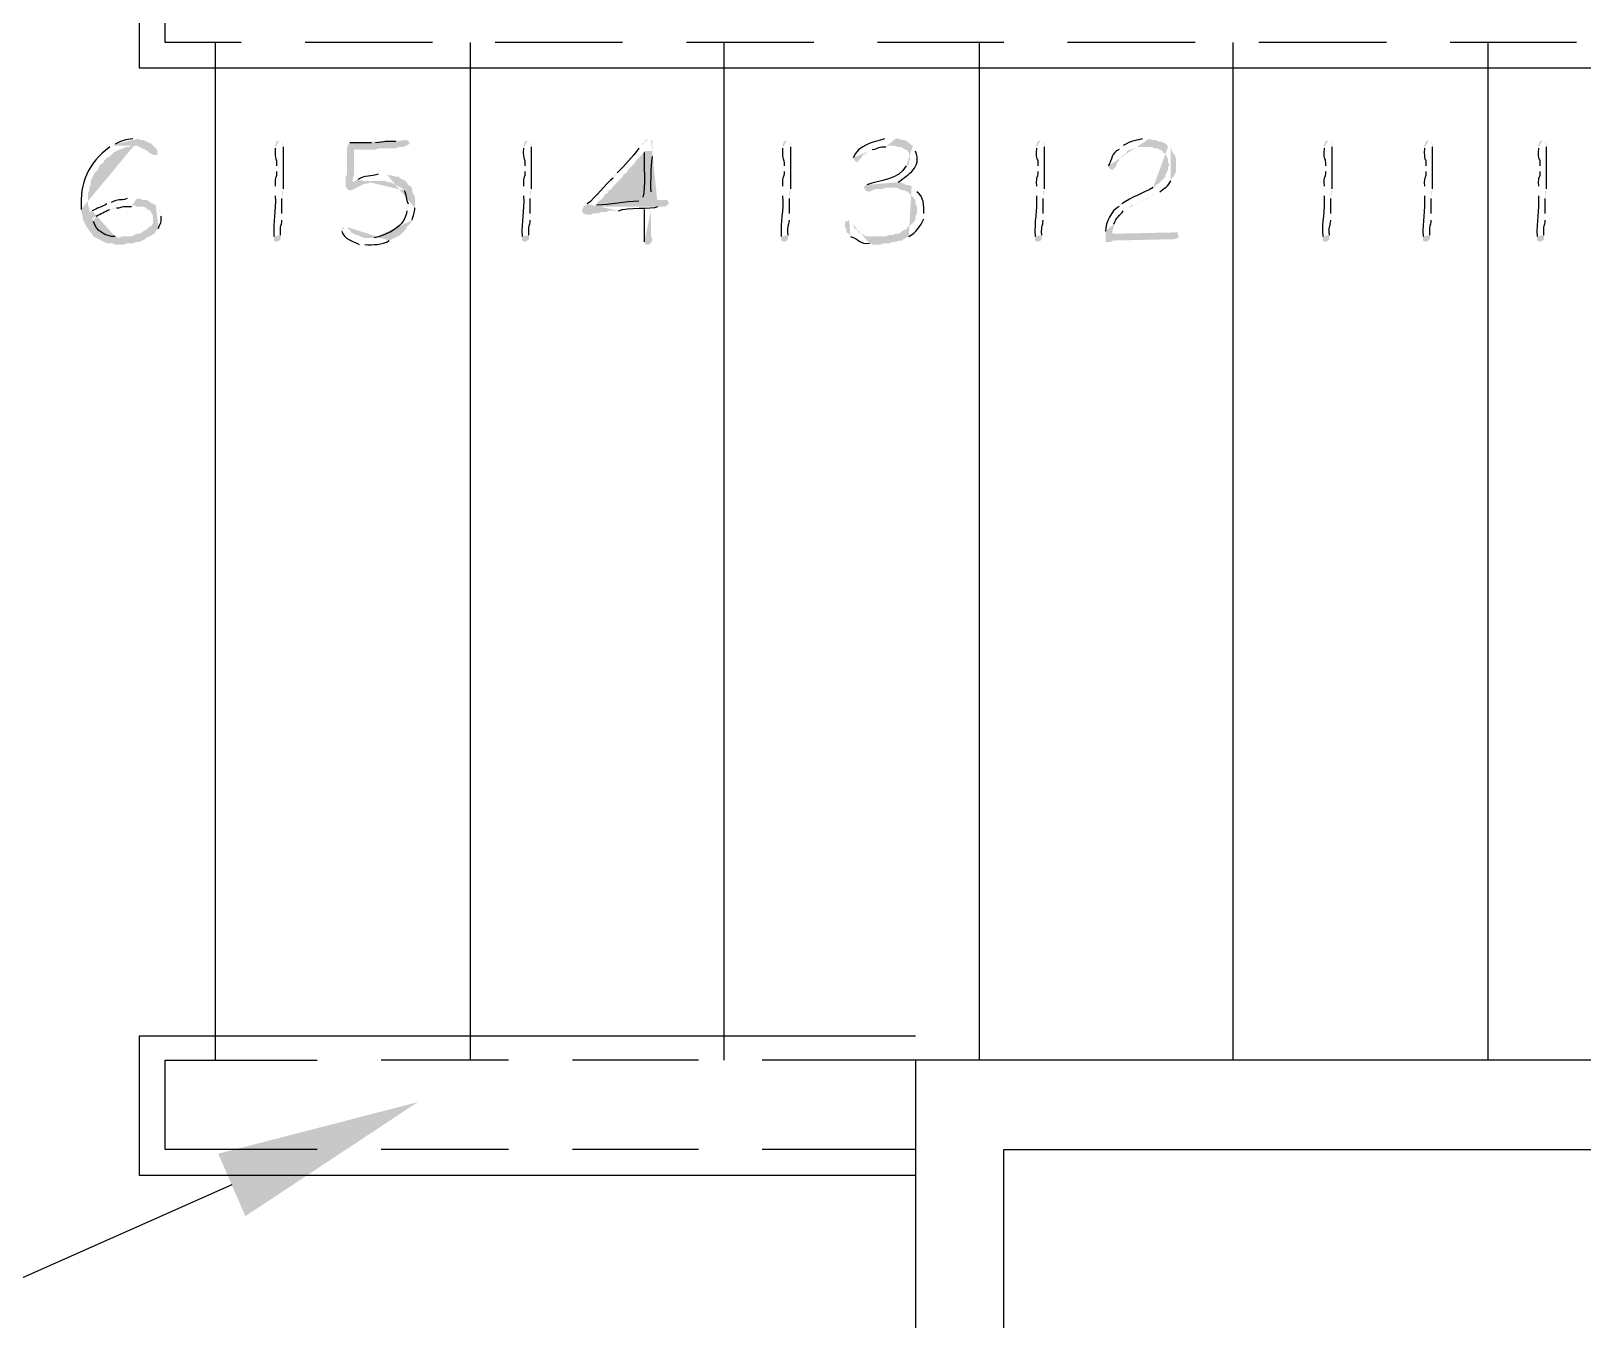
# Model space of a CAD drawing. Header units: inches. Extents: x -167 to 6071, y -6287 to -2731.
# Drawn here: x 879.2 to 940.2, y -5839.3 to -5788.6 of the extents above; entities that cross this region are included whole.
import ezdxf

# ---------------------------------------------------------------- set-up
doc = ezdxf.new("R2010")
doc.units = ezdxf.units.IN
doc.header["$LTSCALE"] = 96
doc.header["$MEASUREMENT"] = 0
doc.layers.add('PDF_Geometry', color=7, linetype='Continuous', true_color=0x4a4a4a)
doc.layers.add('PDF_Solid Fills', color=7, linetype='Continuous')

msp = doc.modelspace()

# ---------------------------------------------------------------- hatches: boundary and pattern name
at = {"layer": 'PDF_Solid Fills', "transparency": 33554559}
h = msp.add_hatch(color=256, dxfattribs=at)
h.paths.add_polyline_path([(882.357, -5793.109), (882.25, -5793.162)], flags=0)
h.paths.add_polyline_path([(881.13, -5795.615), (881.13, -5795.722), (881.45, -5795.722), (881.45, -5795.562), (881.397, -5795.455), (881.397, -5794.975), (881.45, -5794.869), (881.45, -5794.762), (881.503, -5794.655), (881.503, -5794.495), (881.557, -5794.389), (881.61, -5794.282), (881.663, -5794.175), (881.77, -5794.069), (881.823, -5793.962), (881.877, -5793.855), (881.983, -5793.802), (882.037, -5793.695), (882.143, -5793.589), (882.25, -5793.535), (882.357, -5793.429), (882.41, -5793.375), (882.517, -5793.322), (882.623, -5793.269), (882.783, -5793.215), (882.89, -5793.162), (882.997, -5793.162), (883.103, -5793.109), (883.21, -5793.109)], flags=0)
h = msp.add_hatch(color=256, dxfattribs=at)
h.paths.add_polyline_path([(883.21, -5792.842), (883.157, -5792.842)], flags=0)
h.paths.add_polyline_path([(882.463, -5793.055), (882.357, -5793.109), (883.317, -5793.109), (883.637, -5793.269), (883.743, -5793.322), (883.85, -5793.429), (883.903, -5793.429), (883.957, -5793.482), (884.117, -5793.482), (884.117, -5793.269), (884.063, -5793.215), (883.957, -5793.109), (883.85, -5793.002), (883.797, -5793.002), (883.583, -5792.895), (883.477, -5792.895), (883.37, -5792.842)], flags=0)
h = msp.add_hatch(color=256, dxfattribs=at)
h.paths.add_polyline_path([(888.917, -5792.895), (888.81, -5792.949), (888.757, -5793.109), (888.757, -5793.215)], flags=0)
h.paths.add_polyline_path([(888.81, -5793.909), (888.81, -5794.122)], flags=0)
h.paths.add_polyline_path([(888.757, -5794.709), (888.757, -5795.082)], flags=0)
h.paths.add_polyline_path([(888.703, -5796.682), (888.703, -5796.842), (888.81, -5796.895), (888.917, -5796.842), (888.97, -5796.789), (888.97, -5796.629)], flags=0)
h.paths.add_polyline_path([(889.023, -5796.042), (889.023, -5795.775)], flags=0)
h.paths.add_polyline_path([(889.023, -5795.189), (889.023, -5794.922), (889.077, -5794.815)], flags=0)
h.paths.add_polyline_path([(889.077, -5793.162), (889.077, -5793.055), (889.023, -5792.949)], flags=0)
h = msp.add_hatch(color=256, dxfattribs=at)
h.paths.add_polyline_path([(893.877, -5792.895), (893.717, -5792.895), (893.503, -5792.949)], flags=0)
h.paths.add_polyline_path([(892.703, -5793.002), (892.543, -5793.002)], flags=0)
h.paths.add_polyline_path([(891.69, -5793.002), (891.637, -5793.055), (891.583, -5793.162), (891.583, -5794.229), (891.53, -5794.335), (891.53, -5794.709), (891.583, -5794.815), (891.69, -5794.869), (891.743, -5794.869), (891.85, -5794.815), (891.957, -5794.762), (892.277, -5794.602), (892.383, -5794.602), (891.797, -5794.549), (891.797, -5794.389), (891.85, -5794.282), (891.85, -5793.269), (892.65, -5793.269), (892.863, -5793.215), (893.503, -5793.215), (893.61, -5793.162), (893.823, -5793.162), (893.877, -5793.109), (893.93, -5793.109), (893.983, -5793.055), (894.037, -5793.055), (894.037, -5793.002), (893.983, -5792.949), (893.983, -5792.895)], flags=0)
h = msp.add_hatch(color=256, dxfattribs=at)
h.paths.add_polyline_path([(898.677, -5792.895), (898.57, -5792.949), (898.517, -5793.109), (898.517, -5793.215)], flags=0)
h.paths.add_polyline_path([(898.57, -5793.909), (898.57, -5794.122)], flags=0)
h.paths.add_polyline_path([(898.517, -5794.709), (898.517, -5795.082)], flags=0)
h.paths.add_polyline_path([(898.463, -5796.682), (898.463, -5796.842), (898.57, -5796.895), (898.677, -5796.842), (898.73, -5796.789), (898.73, -5796.629)], flags=0)
h.paths.add_polyline_path([(898.783, -5796.042), (898.783, -5795.775)], flags=0)
h.paths.add_polyline_path([(898.783, -5795.189), (898.783, -5794.922), (898.837, -5794.815)], flags=0)
h.paths.add_polyline_path([(898.837, -5793.162), (898.837, -5793.055), (898.783, -5792.949)], flags=0)
h = msp.add_hatch(color=256, dxfattribs=at)
h.paths.add_polyline_path([(903.423, -5792.842), (903.317, -5792.895), (903.263, -5793.002), (903.21, -5793.002), (903.157, -5793.109), (903.05, -5793.215)], flags=0)
h.paths.add_polyline_path([(902.197, -5794.175), (902.143, -5794.282), (902.037, -5794.389)], flags=0)
h.paths.add_polyline_path([(901.023, -5795.402), (900.97, -5795.455), (900.863, -5795.509), (900.863, -5795.562), (900.81, -5795.669), (900.863, -5795.775), (901.023, -5795.829), (901.183, -5795.829), (901.237, -5795.775), (901.45, -5795.775), (901.557, -5795.722), (901.77, -5795.722), (901.877, -5795.669), (902.25, -5795.669)], flags=0)
h.paths.add_polyline_path([(903.797, -5795.509), (904.063, -5795.509), (901.29, -5795.509), (901.29, -5795.455), (901.397, -5795.402), (901.45, -5795.295), (901.557, -5795.242), (901.663, -5795.135), (901.717, -5795.029), (901.823, -5794.975), (901.877, -5794.869), (901.983, -5794.815), (902.037, -5794.709), (902.143, -5794.602), (902.197, -5794.549), (902.303, -5794.442), (902.41, -5794.335), (902.463, -5794.229), (902.57, -5794.175), (902.623, -5794.069), (902.73, -5793.962), (902.783, -5793.909), (902.89, -5793.802), (902.943, -5793.695), (903.05, -5793.589), (903.103, -5793.535), (903.21, -5793.429), (903.263, -5793.322), (903.583, -5793.322), (903.583, -5792.895), (903.53, -5792.895)], flags=0)
h = msp.add_hatch(color=256, dxfattribs=at)
h.paths.add_polyline_path([(908.863, -5792.895), (908.757, -5792.949), (908.703, -5793.109), (908.703, -5793.215)], flags=0)
h.paths.add_polyline_path([(908.757, -5793.909), (908.757, -5794.122)], flags=0)
h.paths.add_polyline_path([(908.703, -5794.709), (908.703, -5795.082)], flags=0)
h.paths.add_polyline_path([(908.65, -5796.682), (908.65, -5796.842), (908.757, -5796.895), (908.863, -5796.842), (908.917, -5796.789), (908.917, -5796.629)], flags=0)
h.paths.add_polyline_path([(908.97, -5796.042), (908.97, -5795.775)], flags=0)
h.paths.add_polyline_path([(908.97, -5795.189), (908.97, -5794.922), (909.023, -5794.815)], flags=0)
h.paths.add_polyline_path([(909.023, -5793.162), (909.023, -5793.055), (908.97, -5792.949)], flags=0)
h = msp.add_hatch(color=256, dxfattribs=at)
h.paths.add_polyline_path([(912.97, -5792.842), (912.703, -5792.842)], flags=0)
h.paths.add_polyline_path([(911.477, -5793.589), (911.53, -5793.695), (911.583, -5793.749), (911.637, -5793.749), (911.743, -5793.642), (911.797, -5793.589), (911.85, -5793.482), (911.957, -5793.429), (912.01, -5793.375), (912.223, -5793.269)], flags=0)
h.paths.add_polyline_path([(912.757, -5793.162), (912.917, -5793.109), (913.823, -5793.109), (913.717, -5793.055), (913.663, -5793.002), (913.61, -5792.949), (913.503, -5792.895), (913.397, -5792.895), (913.29, -5792.842), (913.13, -5792.842)], flags=0)
h = msp.add_hatch(color=256, dxfattribs=at)
h.paths.add_polyline_path([(913.823, -5793.109), (913.023, -5793.109), (913.077, -5793.109), (913.237, -5793.162), (913.343, -5793.162), (913.45, -5793.215), (913.503, -5793.269), (913.557, -5793.269), (913.663, -5793.375), (913.663, -5793.482), (913.717, -5793.589), (913.717, -5793.642), (913.663, -5793.749), (913.663, -5793.855), (913.557, -5793.909)], flags=0)
h.paths.add_polyline_path([(912.01, -5794.655), (911.903, -5794.709), (911.903, -5794.762), (911.957, -5794.869), (912.063, -5794.922), (912.117, -5794.922), (912.223, -5794.869), (912.383, -5794.815), (912.65, -5794.815), (912.757, -5794.762), (912.97, -5794.762), (913.77, -5794.709), (913.663, -5794.655), (913.557, -5794.655), (913.343, -5794.549), (913.183, -5794.549), (913.237, -5794.549)], flags=0)
h.paths.add_polyline_path([(913.93, -5793.322), (913.877, -5793.215)], flags=0)
h = msp.add_hatch(color=256, dxfattribs=at)
h.paths.add_polyline_path([(918.837, -5792.895), (918.73, -5792.949), (918.677, -5793.109), (918.677, -5793.215)], flags=0)
h.paths.add_polyline_path([(918.73, -5793.909), (918.73, -5794.122)], flags=0)
h.paths.add_polyline_path([(918.677, -5794.709), (918.677, -5795.082)], flags=0)
h.paths.add_polyline_path([(918.623, -5796.682), (918.623, -5796.842), (918.73, -5796.895), (918.837, -5796.842), (918.89, -5796.789), (918.89, -5796.629)], flags=0)
h.paths.add_polyline_path([(918.943, -5796.042), (918.943, -5795.775)], flags=0)
h.paths.add_polyline_path([(918.943, -5795.189), (918.943, -5794.922), (918.997, -5794.815)], flags=0)
h.paths.add_polyline_path([(918.997, -5793.162), (918.997, -5793.055), (918.943, -5792.949)], flags=0)
h = msp.add_hatch(color=256, dxfattribs=at)
h.paths.add_polyline_path([(923.85, -5793.162), (922.997, -5793.162), (923.21, -5793.162), (923.317, -5793.215), (923.423, -5793.215), (923.637, -5793.322), (923.637, -5793.375), (923.743, -5793.429), (923.85, -5793.642), (923.85, -5793.749), (923.903, -5793.855), (923.85, -5793.962), (923.85, -5794.069), (923.743, -5794.282), (923.743, -5794.335), (923.637, -5794.442), (923.583, -5794.495), (923.477, -5794.602), (923.37, -5794.655), (923.37, -5794.709), (923.263, -5794.762)], flags=0)
h.paths.add_polyline_path([(922.037, -5795.402), (921.983, -5795.402), (921.93, -5795.509)], flags=0)
h.paths.add_polyline_path([(921.397, -5796.469), (921.397, -5796.575), (921.663, -5796.575), (921.663, -5796.469), (921.717, -5796.309), (921.717, -5796.202)], flags=0)
h.paths.add_polyline_path([(922.09, -5795.669), (922.303, -5795.562), (922.41, -5795.455), (922.517, -5795.455), (922.623, -5795.402), (922.73, -5795.349), (922.783, -5795.295), (922.943, -5795.242), (923.05, -5795.189), (923.21, -5795.082), (923.53, -5794.922)], flags=0)
h.paths.add_polyline_path([(923.957, -5794.495), (924.01, -5794.389), (924.063, -5794.335), (924.117, -5794.229), (924.17, -5794.122), (924.17, -5793.642), (924.117, -5793.482), (924.063, -5793.429), (924.01, -5793.322), (923.957, -5793.215)], flags=0)
h = msp.add_hatch(color=256, dxfattribs=at)
h.paths.add_polyline_path([(922.997, -5792.842), (922.837, -5792.842)], flags=0)
h.paths.add_polyline_path([(922.09, -5793.109), (922.037, -5793.162), (921.93, -5793.269)], flags=0)
h.paths.add_polyline_path([(921.503, -5793.909), (921.557, -5794.015), (921.663, -5794.069), (921.717, -5794.015), (921.823, -5793.909), (921.823, -5793.855), (921.877, -5793.749), (921.93, -5793.695), (921.93, -5793.642), (921.983, -5793.589), (922.09, -5793.482), (922.197, -5793.429), (922.25, -5793.322), (922.357, -5793.269), (922.41, -5793.269), (922.517, -5793.215), (922.623, -5793.162), (923.85, -5793.162), (923.797, -5793.055), (923.583, -5792.949), (923.477, -5792.949), (923.37, -5792.895), (923.263, -5792.895), (923.103, -5792.842)], flags=0)
h = msp.add_hatch(color=256, dxfattribs=at)
h.paths.add_polyline_path([(930.143, -5792.895), (930.037, -5792.949), (929.983, -5793.109), (929.983, -5793.215)], flags=0)
h.paths.add_polyline_path([(930.037, -5793.909), (930.037, -5794.122)], flags=0)
h.paths.add_polyline_path([(929.983, -5794.709), (929.983, -5795.082)], flags=0)
h.paths.add_polyline_path([(929.93, -5796.682), (929.93, -5796.842), (930.037, -5796.895), (930.143, -5796.842), (930.197, -5796.789), (930.197, -5796.629)], flags=0)
h.paths.add_polyline_path([(930.25, -5796.042), (930.25, -5795.775)], flags=0)
h.paths.add_polyline_path([(930.25, -5795.189), (930.25, -5794.922), (930.303, -5794.815)], flags=0)
h.paths.add_polyline_path([(930.303, -5793.162), (930.303, -5793.055), (930.25, -5792.949)], flags=0)
h = msp.add_hatch(color=256, dxfattribs=at)
h.paths.add_polyline_path([(934.09, -5792.895), (933.983, -5792.949), (933.93, -5793.109), (933.93, -5793.215)], flags=0)
h.paths.add_polyline_path([(933.983, -5793.909), (933.983, -5794.122)], flags=0)
h.paths.add_polyline_path([(933.93, -5794.709), (933.93, -5795.082)], flags=0)
h.paths.add_polyline_path([(933.877, -5796.682), (933.877, -5796.842), (933.983, -5796.895), (934.09, -5796.842), (934.143, -5796.789), (934.143, -5796.629)], flags=0)
h.paths.add_polyline_path([(934.197, -5796.042), (934.197, -5795.775)], flags=0)
h.paths.add_polyline_path([(934.197, -5795.189), (934.197, -5794.922), (934.25, -5794.815)], flags=0)
h.paths.add_polyline_path([(934.25, -5793.162), (934.25, -5793.055), (934.197, -5792.949)], flags=0)
h = msp.add_hatch(color=256, dxfattribs=at)
h.paths.add_polyline_path([(938.57, -5792.895), (938.463, -5792.949), (938.41, -5793.109), (938.41, -5793.215)], flags=0)
h.paths.add_polyline_path([(938.463, -5793.909), (938.463, -5794.122)], flags=0)
h.paths.add_polyline_path([(938.41, -5794.709), (938.41, -5795.082)], flags=0)
h.paths.add_polyline_path([(938.357, -5796.682), (938.357, -5796.842), (938.463, -5796.895), (938.57, -5796.842), (938.623, -5796.789), (938.623, -5796.629)], flags=0)
h.paths.add_polyline_path([(938.677, -5796.042), (938.677, -5795.775)], flags=0)
h.paths.add_polyline_path([(938.677, -5795.189), (938.677, -5794.922), (938.73, -5794.815)], flags=0)
h.paths.add_polyline_path([(938.73, -5793.162), (938.73, -5793.055), (938.677, -5792.949)], flags=0)
h = msp.add_hatch(color=256, dxfattribs=at)
h.paths.add_polyline_path([(903.583, -5793.322), (903.263, -5793.322), (903.263, -5793.375)], flags=0)
h.paths.add_polyline_path([(903.21, -5795.135), (903.21, -5795.295), (903.05, -5795.295)], flags=0)
h.paths.add_polyline_path([(901.397, -5795.455), (901.29, -5795.509), (904.063, -5795.509), (904.17, -5795.455), (904.223, -5795.402), (904.223, -5795.349), (904.17, -5795.242), (903.53, -5795.242), (903.53, -5794.922)], flags=0)
h.paths.add_polyline_path([(903.583, -5793.535), (903.583, -5793.429)], flags=0)
for points in [[(891.903, -5794.495), (891.797, -5794.549), (892.383, -5794.602), (892.49, -5794.549), (892.65, -5794.549), (892.757, -5794.495), (892.917, -5794.495)], [(924.117, -5796.522), (921.663, -5796.575), (921.397, -5796.575), (921.397, -5796.895), (921.61, -5796.895), (921.663, -5796.842), (924.063, -5796.789), (924.117, -5796.789), (924.223, -5796.735), (924.277, -5796.682), (924.223, -5796.575), (924.223, -5796.522)]]:
    msp.add_hatch(color=256, dxfattribs=at).paths.add_polyline_path(points)
h = msp.add_hatch(color=256, dxfattribs=at)
h.paths.add_polyline_path([(892.97, -5794.229), (892.81, -5794.229)], flags=0)
h.paths.add_polyline_path([(892.01, -5794.442), (891.903, -5794.495), (893.077, -5794.495), (893.183, -5794.549), (893.29, -5794.549), (893.61, -5794.709), (893.663, -5794.762), (893.717, -5794.762), (893.823, -5794.869)], flags=0)
h.paths.add_polyline_path([(893.983, -5795.402), (893.983, -5795.455), (893.93, -5795.562), (893.93, -5795.669)], flags=0)
h.paths.add_polyline_path([(892.65, -5796.735), (892.437, -5796.735), (893.45, -5796.735), (893.663, -5796.629), (893.77, -5796.522), (893.877, -5796.415), (893.93, -5796.309), (894.037, -5796.202), (894.09, -5796.149), (894.143, -5796.042)], flags=0)
h.paths.add_polyline_path([(894.25, -5795.562), (894.25, -5795.135), (894.197, -5795.029), (894.143, -5794.922), (894.143, -5794.815), (894.09, -5794.709), (893.983, -5794.655), (893.93, -5794.549), (893.877, -5794.495), (893.663, -5794.389), (893.61, -5794.335), (893.503, -5794.335), (893.343, -5794.282), (893.237, -5794.282), (893.13, -5794.229)], flags=0)
h = msp.add_hatch(color=256, dxfattribs=at)
h.paths.add_polyline_path([(913.77, -5794.709), (912.97, -5794.762), (913.183, -5794.762), (913.29, -5794.815), (913.397, -5794.869), (913.503, -5794.869), (913.61, -5794.922), (913.717, -5795.029), (913.77, -5795.082), (913.877, -5795.189), (913.93, -5795.295), (913.93, -5795.402), (913.983, -5795.509), (913.983, -5795.775), (913.93, -5795.882), (913.93, -5795.989), (913.877, -5796.095), (913.823, -5796.149), (913.717, -5796.255), (913.61, -5796.309), (913.557, -5796.415), (913.503, -5796.415), (913.397, -5796.469), (913.343, -5796.522), (913.237, -5796.575), (913.13, -5796.575), (913.023, -5796.629), (912.863, -5796.629), (912.757, -5796.682), (912.383, -5796.682), (913.557, -5796.735), (913.663, -5796.682)], flags=0)
h.paths.add_polyline_path([(914.25, -5795.989), (914.25, -5795.775)], flags=0)
h.paths.add_polyline_path([(913.983, -5794.922), (913.93, -5794.869), (913.877, -5794.815)], flags=0)
h = msp.add_hatch(color=256, dxfattribs=at)
h.paths.add_polyline_path([(883.157, -5795.189), (882.943, -5795.189)], flags=0)
h.paths.add_polyline_path([(882.303, -5795.349), (882.25, -5795.349), (882.143, -5795.402)], flags=0)
h.paths.add_polyline_path([(881.557, -5795.669), (881.45, -5795.722), (881.13, -5795.722), (881.183, -5795.882), (881.183, -5795.989), (881.29, -5796.202), (881.343, -5796.309), (881.397, -5796.362), (881.45, -5796.469), (881.503, -5796.522), (881.557, -5796.575), (881.61, -5796.682), (881.717, -5796.735), (882.623, -5796.735), (882.463, -5796.682)], flags=0)
h.paths.add_polyline_path([(881.61, -5796.095), (881.557, -5795.989), (881.61, -5795.935), (881.717, -5795.882)], flags=0)
h.paths.add_polyline_path([(882.25, -5795.615), (882.357, -5795.615), (882.517, -5795.562)], flags=0)
h.paths.add_polyline_path([(883.103, -5795.509), (883.21, -5795.455), (884.063, -5795.455), (883.957, -5795.402), (883.85, -5795.349), (883.797, -5795.295), (883.69, -5795.242), (883.53, -5795.242), (883.423, -5795.189), (883.317, -5795.189)], flags=0)
h = msp.add_hatch(color=256, dxfattribs=at)
h.paths.add_polyline_path([(884.063, -5795.455), (883.21, -5795.455), (883.317, -5795.509), (883.583, -5795.509), (883.69, -5795.562), (883.743, -5795.615), (883.85, -5795.669), (883.957, -5795.882), (883.957, -5796.149), (883.903, -5796.255), (883.797, -5796.309), (883.69, -5796.415), (883.583, -5796.469), (883.53, -5796.522), (883.423, -5796.575), (883.317, -5796.575), (883.103, -5796.682), (882.73, -5796.682), (882.623, -5796.735), (881.717, -5796.735), (882.143, -5796.949), (882.357, -5796.949), (882.463, -5797.002), (882.783, -5797.002), (882.943, -5796.949), (883.157, -5796.949), (883.317, -5796.895), (883.423, -5796.895), (883.637, -5796.789), (883.69, -5796.735), (884.01, -5796.575), (884.063, -5796.469), (884.17, -5796.362)], flags=0)
h.paths.add_polyline_path([(884.277, -5795.882), (884.223, -5795.775), (884.223, -5795.669), (884.17, -5795.562)], flags=0)
h = msp.add_hatch(color=256, dxfattribs=at)
h.paths.add_polyline_path([(903.53, -5795.562), (903.263, -5795.562), (903.263, -5795.615)], flags=0)
h.paths.add_polyline_path([(903.263, -5796.895), (903.317, -5797.002), (903.423, -5797.002), (903.53, -5796.949), (903.583, -5796.789), (903.53, -5796.682), (903.53, -5795.669)], flags=0)
h = msp.add_hatch(color=256, dxfattribs=at)
h.paths.add_polyline_path([(891.477, -5796.309), (891.423, -5796.309), (891.37, -5796.415), (891.37, -5796.469)], flags=0)
h.paths.add_polyline_path([(892.063, -5797.002), (892.277, -5797.002)], flags=0)
h.paths.add_polyline_path([(893.237, -5796.842), (893.45, -5796.735), (892.223, -5796.735), (892.01, -5796.629), (891.957, -5796.629), (891.85, -5796.575), (891.743, -5796.522), (891.69, -5796.415), (891.637, -5796.415), (891.583, -5796.309)], flags=0)
h = msp.add_hatch(color=256, dxfattribs=at)
h.paths.add_polyline_path([(911.317, -5796.042), (911.21, -5796.095), (911.157, -5796.095), (911.157, -5796.309), (911.21, -5796.415), (911.21, -5796.522), (911.317, -5796.575), (911.37, -5796.682)], flags=0)
h.paths.add_polyline_path([(912.117, -5796.949), (912.223, -5797.002), (912.543, -5797.002), (912.65, -5796.949), (912.917, -5796.949), (913.023, -5796.895), (913.13, -5796.895), (913.29, -5796.842), (913.397, -5796.842), (913.45, -5796.789), (913.557, -5796.735), (912.383, -5796.682), (912.01, -5796.682), (911.797, -5796.575), (911.69, -5796.522), (911.637, -5796.415), (911.53, -5796.362), (911.477, -5796.255), (911.477, -5796.202), (911.37, -5796.095)], flags=0)

# ---------------------------------------------------------------- linework, layer by layer
at = {"layer": 'PDF_Geometry'}
for points in [[(982.943, -5790.069), (883.423, -5790.069), (883.423, -5784.575), (982.943, -5784.575)], [(887.423, -5789.055), (884.437, -5789.055), (884.437, -5785.589), (887.423, -5785.589)], [(886.41, -5829.055), (886.41, -5789.055)], [(894.943, -5789.055), (889.93, -5789.055)], [(896.437, -5829.055), (896.437, -5789.055)], [(902.41, -5789.055), (897.397, -5789.055)], [(909.93, -5789.055), (904.917, -5789.055)], [(906.41, -5829.055), (906.41, -5789.055)], [(917.397, -5789.055), (912.437, -5789.055)], [(916.437, -5829.055), (916.437, -5789.055)], [(924.917, -5789.055), (919.903, -5789.055)], [(926.41, -5829.055), (926.41, -5789.055)], [(932.437, -5789.055), (927.423, -5789.055)], [(939.903, -5789.055), (934.943, -5789.055)], [(936.437, -5829.055), (936.437, -5789.055)], [(913.93, -5833.589), (883.423, -5833.589), (883.423, -5828.095), (913.93, -5828.095)], [(890.41, -5832.575), (884.437, -5832.575), (884.437, -5829.055), (890.41, -5829.055)], [(897.93, -5829.055), (892.917, -5829.055)], [(905.397, -5829.055), (900.437, -5829.055)], [(913.93, -5829.055), (907.903, -5829.055)], [(897.93, -5832.575), (892.917, -5832.575)], [(905.397, -5832.575), (900.437, -5832.575)], [(913.93, -5832.575), (907.903, -5832.575)]]:
    msp.add_lwpolyline(points, dxfattribs=at)
at = {"layer": 'PDF_Geometry', "color": 7}
for points in [[(1020.917, -5829.055), (913.93, -5829.055), (913.93, -5840.575)], [(917.397, -5840.575), (917.397, -5832.575), (953.397, -5832.575), (953.397, -5872.575)], [(887.05, -5833.962), (877.663, -5838.122)]]:
    msp.add_lwpolyline(points, dxfattribs=at)
at = {"layer": 'PDF_Geometry'}
for points in [[(882.25, -5793.162), (881.406, -5793.815), (881.066, -5794.548), (881.13, -5795.615)], [(883.157, -5792.842), (882.921, -5792.871), (882.677, -5792.927), (882.463, -5793.055)], [(888.757, -5793.215), (888.718, -5793.778), (888.835, -5793.511), (888.81, -5793.909)], [(889.077, -5794.815), (889.077, -5794.264), (889.077, -5793.713), (889.077, -5793.162)], [(892.543, -5793.002), (892.259, -5793.002), (891.974, -5793.002), (891.69, -5793.002)], [(893.503, -5792.949), (893.062, -5792.935), (893.093, -5792.951), (892.703, -5793.002)], [(898.517, -5793.215), (898.478, -5793.778), (898.595, -5793.511), (898.57, -5793.909)], [(898.837, -5794.815), (898.837, -5794.264), (898.837, -5793.713), (898.837, -5793.162)], [(903.05, -5793.215), (902.803, -5793.565), (902.511, -5793.866), (902.197, -5794.175)], [(908.703, -5793.215), (908.664, -5793.777), (908.782, -5793.512), (908.757, -5793.909)], [(909.023, -5794.815), (909.023, -5794.264), (909.023, -5793.713), (909.023, -5793.162)], [(912.703, -5792.842), (912.269, -5792.984), (911.658, -5793.079), (911.477, -5793.589)], [(912.223, -5793.269), (912.533, -5793.201), (912.447, -5793.143), (912.757, -5793.162)], [(918.677, -5793.215), (918.638, -5793.778), (918.755, -5793.511), (918.73, -5793.909)], [(918.997, -5794.815), (918.997, -5794.264), (918.997, -5793.713), (918.997, -5793.162)], [(921.93, -5793.269), (921.624, -5793.376), (921.651, -5793.679), (921.503, -5793.909)], [(922.837, -5792.842), (922.445, -5792.956), (922.46, -5792.89), (922.09, -5793.109)], [(929.983, -5793.215), (929.944, -5793.778), (930.062, -5793.511), (930.037, -5793.909)], [(930.303, -5794.815), (930.303, -5794.264), (930.303, -5793.713), (930.303, -5793.162)], [(933.93, -5793.215), (933.891, -5793.777), (934.008, -5793.512), (933.983, -5793.909)], [(934.25, -5794.815), (934.25, -5794.264), (934.25, -5793.713), (934.25, -5793.162)], [(938.41, -5793.215), (938.371, -5793.777), (938.488, -5793.512), (938.463, -5793.909)], [(938.73, -5794.815), (938.73, -5794.264), (938.73, -5793.713), (938.73, -5793.162)], [(903.263, -5793.375), (903.234, -5793.827), (903.324, -5794.751), (903.21, -5795.135)], [(903.53, -5794.922), (903.521, -5794.367), (903.526, -5794.076), (903.583, -5793.535)], [(913.237, -5794.549), (913.661, -5794.222), (914.174, -5793.989), (913.93, -5793.322)], [(888.81, -5794.122), (888.831, -5794.46), (888.725, -5794.193), (888.757, -5794.709)], [(892.81, -5794.229), (892.554, -5794.34), (892.252, -5794.27), (892.01, -5794.442)], [(898.57, -5794.122), (898.591, -5794.46), (898.485, -5794.193), (898.517, -5794.709)], [(902.037, -5794.389), (901.751, -5794.581), (901.335, -5795.187), (901.023, -5795.402)], [(908.757, -5794.122), (908.778, -5794.459), (908.672, -5794.194), (908.703, -5794.709)], [(913.557, -5793.909), (913.281, -5794.471), (912.508, -5794.458), (912.01, -5794.655)], [(918.73, -5794.122), (918.751, -5794.46), (918.645, -5794.193), (918.677, -5794.709)], [(923.53, -5794.922), (923.682, -5794.799), (923.884, -5794.695), (923.957, -5794.495)], [(930.037, -5794.122), (930.058, -5794.46), (929.951, -5794.193), (929.983, -5794.709)], [(933.983, -5794.122), (934.005, -5794.459), (933.899, -5794.194), (933.93, -5794.709)], [(938.463, -5794.122), (938.485, -5794.459), (938.379, -5794.194), (938.41, -5794.709)], [(888.757, -5795.082), (888.79, -5795.703), (888.669, -5796.055), (888.703, -5796.682)], [(893.823, -5794.869), (893.917, -5795.035), (893.89, -5795.236), (893.983, -5795.402)], [(898.517, -5795.082), (898.55, -5795.703), (898.429, -5796.055), (898.463, -5796.682)], [(908.703, -5795.082), (908.737, -5795.704), (908.615, -5796.055), (908.65, -5796.682)], [(914.25, -5795.775), (914.256, -5795.47), (914.26, -5795.118), (913.983, -5794.922)], [(918.677, -5795.082), (918.71, -5795.703), (918.589, -5796.055), (918.623, -5796.682)], [(923.263, -5794.762), (922.868, -5794.985), (922.414, -5795.135), (922.037, -5795.402)], [(929.983, -5795.082), (930.017, -5795.703), (929.895, -5796.055), (929.93, -5796.682)], [(933.93, -5795.082), (933.964, -5795.704), (933.842, -5796.055), (933.877, -5796.682)], [(938.41, -5795.082), (938.444, -5795.704), (938.322, -5796.055), (938.357, -5796.682)], [(882.143, -5795.402), (881.924, -5795.527), (881.769, -5795.57), (881.557, -5795.669)], [(881.717, -5795.882), (881.894, -5795.793), (882.072, -5795.704), (882.25, -5795.615)], [(882.943, -5795.189), (882.566, -5795.335), (882.805, -5795.13), (882.303, -5795.349)], [(882.517, -5795.562), (882.798, -5795.544), (882.644, -5795.479), (883.103, -5795.509)], [(889.023, -5795.775), (889.023, -5795.58), (889.023, -5795.384), (889.023, -5795.189)], [(893.93, -5795.669), (893.869, -5796.287), (893.189, -5796.611), (892.65, -5796.735)], [(894.143, -5796.042), (894.162, -5795.88), (894.254, -5795.728), (894.25, -5795.562)], [(898.783, -5795.775), (898.783, -5795.58), (898.783, -5795.384), (898.783, -5795.189)], [(903.05, -5795.295), (902.487, -5795.306), (901.95, -5795.43), (901.397, -5795.455)], [(902.25, -5795.669), (902.596, -5795.53), (903.546, -5795.61), (903.797, -5795.509)], [(903.263, -5795.615), (903.263, -5796.042), (903.263, -5796.469), (903.263, -5796.895)], [(908.97, -5795.775), (908.97, -5795.58), (908.97, -5795.384), (908.97, -5795.189)], [(918.943, -5795.775), (918.943, -5795.58), (918.943, -5795.384), (918.943, -5795.189)], [(921.93, -5795.509), (921.612, -5795.656), (921.4, -5796.139), (921.397, -5796.469)], [(921.717, -5796.202), (921.811, -5795.937), (921.966, -5795.855), (922.09, -5795.669)], [(930.25, -5795.775), (930.25, -5795.58), (930.25, -5795.384), (930.25, -5795.189)], [(934.197, -5795.775), (934.197, -5795.58), (934.197, -5795.384), (934.197, -5795.189)], [(938.677, -5795.775), (938.677, -5795.58), (938.677, -5795.384), (938.677, -5795.189)], [(882.463, -5796.682), (882.094, -5796.704), (881.718, -5796.449), (881.61, -5796.095)], [(884.17, -5796.362), (884.262, -5796.115), (884.29, -5796.148), (884.277, -5795.882)], [(888.97, -5796.629), (888.941, -5796.168), (889.006, -5796.323), (889.023, -5796.042)], [(898.73, -5796.629), (898.701, -5796.17), (898.766, -5796.323), (898.783, -5796.042)], [(908.917, -5796.629), (908.887, -5796.17), (908.952, -5796.323), (908.97, -5796.042)], [(913.663, -5796.682), (913.934, -5796.535), (914.135, -5796.272), (914.25, -5795.989)], [(918.89, -5796.629), (918.861, -5796.168), (918.926, -5796.323), (918.943, -5796.042)], [(930.197, -5796.629), (930.167, -5796.168), (930.232, -5796.323), (930.25, -5796.042)], [(934.143, -5796.629), (934.114, -5796.17), (934.179, -5796.323), (934.197, -5796.042)], [(938.623, -5796.629), (938.594, -5796.17), (938.659, -5796.323), (938.677, -5796.042)], [(891.37, -5796.469), (891.476, -5796.799), (891.795, -5796.853), (892.063, -5797.002)], [(892.277, -5797.002), (892.614, -5797.01), (892.944, -5797.022), (893.237, -5796.842)], [(911.37, -5796.682), (911.693, -5796.767), (911.714, -5797.003), (912.117, -5796.949)]]:
    msp.add_open_spline(points, degree=3, dxfattribs=at)
at = {"layer": 'PDF_Solid Fills', "transparency": 33554559}
msp.add_solid([(886.517, -5832.735), (894.357, -5830.709), (887.583, -5835.189)], dxfattribs=at)

doc.saveas('drawing.dxf')
